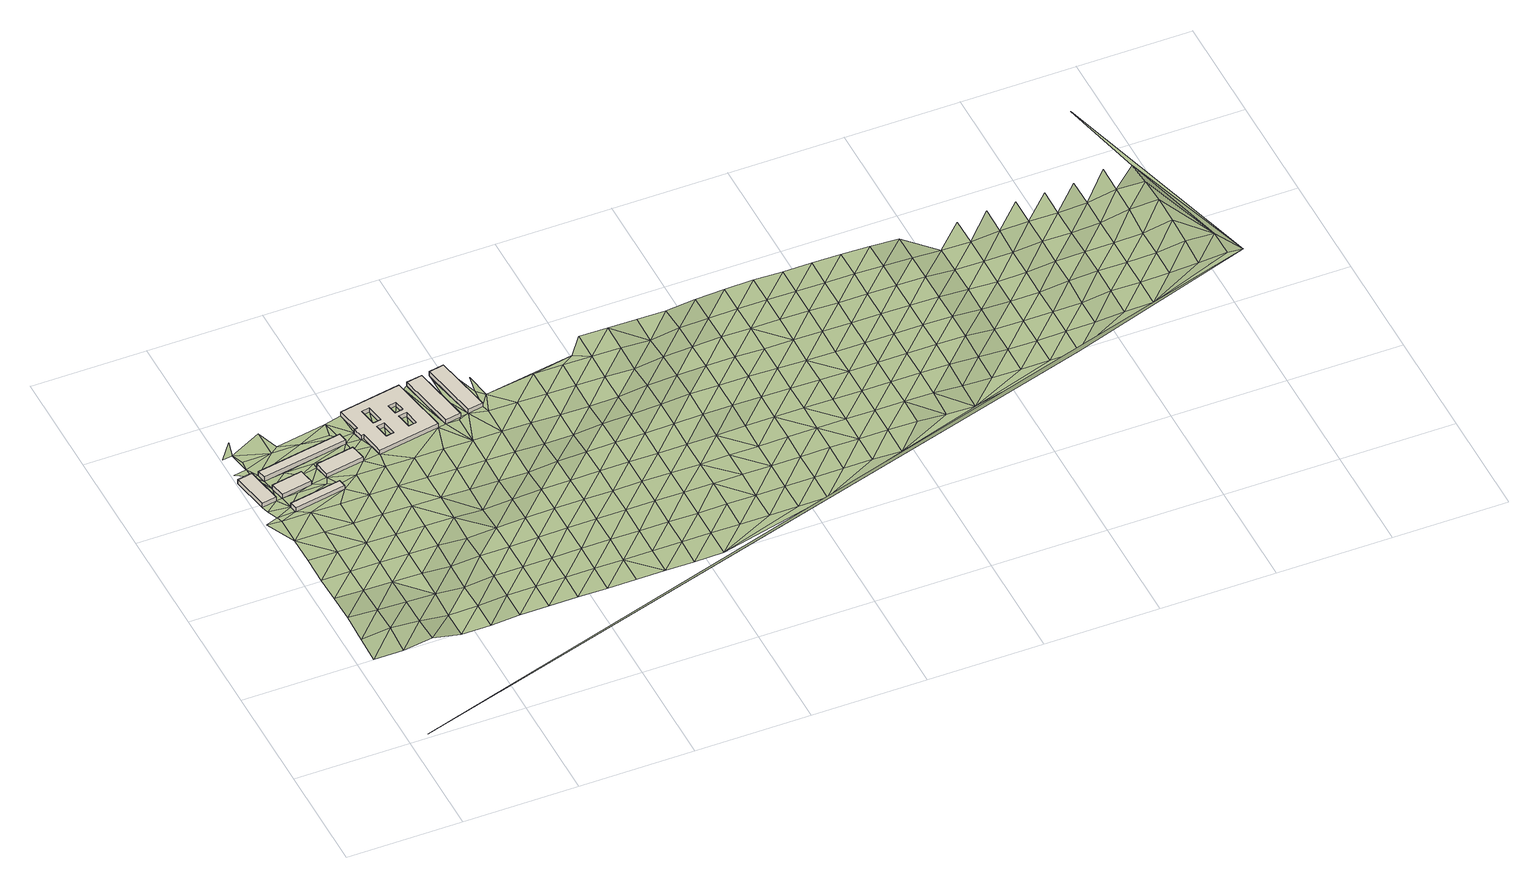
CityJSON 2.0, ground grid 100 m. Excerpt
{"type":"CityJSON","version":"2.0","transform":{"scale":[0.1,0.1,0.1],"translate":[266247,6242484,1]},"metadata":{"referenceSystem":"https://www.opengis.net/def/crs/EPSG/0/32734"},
"CityObjects":{
"building1":{"type":"Building","attributes":{"building":"industrial","building:levels":"1","footprint":{"type":"Polygon"},"plus_code":"C3XRXWXH+XCX","ground_height":4.25,"building_height":4.1,"roof_height":8.35},"geometry":[{"type":"Solid","lod":"1","boundaries":[[[[0,1,2,3]],[[1,4,5,2]],[[4,6,7,5]],[[6,0,3,7]],[[3,2,5,7]],[[6,4,1,0]]]]}]},
"building2":{"type":"Building","attributes":{"building":"garage","building:levels":"1","footprint":{"type":"Polygon"},"plus_code":"C5X6X8XF+X5R","ground_height":4.39,"building_height":4.1,"roof_height":8.49},"geometry":[{"type":"Solid","lod":"1","boundaries":[[[[8,9,10,11]],[[9,12,13,10]],[[12,14,15,13]],[[14,8,11,15]],[[11,10,13,15]],[[14,12,9,8]]]]}]},
"building3":{"type":"Building","attributes":{"building":"garage","building:levels":"1","footprint":{"type":"Polygon"},"plus_code":"C5XVXCXR+X9X","ground_height":4.39,"building_height":4.1,"roof_height":8.49},"geometry":[{"type":"Solid","lod":"1","boundaries":[[[[16,17,18,19]],[[17,20,21,18]],[[20,22,23,21]],[[22,16,19,23]],[[19,18,21,23]],[[22,20,17,16]]]]}]},
"building4":{"type":"Building","attributes":{"building":"garage","building:levels":"1","footprint":{"type":"Polygon"},"plus_code":"C6X6XJXC+X8R","ground_height":4.42,"building_height":4.1,"roof_height":8.52},"geometry":[{"type":"Solid","lod":"1","boundaries":[[[[24,25,26,27]],[[25,28,29,26]],[[28,30,31,29]],[[30,24,27,31]],[[27,26,29,31]],[[30,28,25,24]]]]}]},
"building5":{"type":"Building","attributes":{"building":"garage","building:levels":"1","footprint":{"type":"Polygon"},"plus_code":"C7XFXCX4+XMX","ground_height":4.47,"building_height":4.1,"roof_height":8.57},"geometry":[{"type":"Solid","lod":"1","boundaries":[[[[32,33,34,35]],[[33,36,37,34]],[[36,38,39,37]],[[38,32,35,39]],[[35,34,37,39]],[[38,36,33,32]]]]}]},
"building6":{"type":"Building","attributes":{"address":"Western Cape Metrorail 7295 Cape Town","building":"office","building:levels":"1","footprint":{"type":"Polygon"},"plus_code":"CCXPX5XJ+X3V","ground_height":4.11,"building_height":4.1,"roof_height":8.21},"geometry":[{"type":"Solid","lod":"1","boundaries":[[[[40,41,42,43]],[[41,44,45,42]],[[44,46,47,45]],[[46,48,49,47]],[[48,50,51,49]],[[50,52,53,51]],[[52,54,55,53]],[[54,40,43,55]],[[56,57,58,59]],[[57,60,61,58]],[[60,62,63,61]],[[62,56,59,63]],[[64,65,66,67]],[[65,68,69,66]],[[68,70,71,69]],[[70,64,67,71]],[[72,73,74,75]],[[73,76,77,74]],[[76,78,79,77]],[[78,72,75,79]],[[80,81,82,83]],[[81,84,85,82]],[[84,86,87,85]],[[86,80,83,87]],[[43,42,45,47,49,51,53,55],[59,58,61,63],[67,66,69,71],[75,74,77,79],[83,82,85,87]],[[54,52,50,48,46,44,41,40],[62,60,57,56],[70,68,65,64],[78,76,73,72],[86,84,81,80]]]]}]},
"building7":{"type":"Building","attributes":{"building":"office","building:levels":"1","footprint":{"type":"Polygon"},"plus_code":"CGX8XPXG+XFR","ground_height":3.95,"building_height":4.1,"roof_height":8.05},"geometry":[{"type":"Solid","lod":"1","boundaries":[[[[88,89,90,91]],[[89,92,93,90]],[[92,94,95,93]],[[94,88,91,95]],[[91,90,93,95]],[[94,92,89,88]]]]}]},
"building8":{"type":"Building","attributes":{"building":"office","building:levels":"1","footprint":{"type":"Polygon"},"plus_code":"CHX9XGXQ+XFR","ground_height":3.95,"building_height":4.1,"roof_height":8.05},"geometry":[{"type":"Solid","lod":"1","boundaries":[[[[96,97,98,99]],[[97,100,101,98]],[[100,102,103,101]],[[102,96,99,103]],[[99,98,101,103]],[[102,100,97,96]]]]}]},
"terrain1":{"type":"TINRelief","geometry":[{"type":"CompositeSurface","lod":"1","boundaries":[[[104,105,106]],[[105,107,106]],[[108,104,109]],[[109,104,106]],[[110,108,111]],[[111,108,109]],[[112,113,110]],[[114,106,107]],[[110,111,112]],[[115,113,116]],[[107,117,114]],[[118,109,106]],[[119,120,121]],[[116,121,115]],[[122,120,119]],[[116,113,112]],[[118,106,114]],[[123,111,109]],[[124,125,126]],[[122,119,127]],[[126,122,16]],[[128,119,121]],[[121,116,129]],[[123,109,118]],[[112,111,130]],[[16,124,126]],[[114,117,131]],[[16,122,127]],[[121,129,128]],[[127,119,128]],[[111,123,130]],[[4,132,133]],[[134,116,112]],[[124,16,135]],[[117,136,131]],[[4,124,8]],[[8,124,135]],[[118,114,137]],[[4,8,25]],[[24,132,4]],[[24,4,25]],[[116,134,129]],[[138,132,139]],[[138,140,141]],[[134,112,130]],[[142,135,16]],[[118,137,123]],[[137,114,131]],[[25,8,143]],[[129,144,128]],[[132,24,145]],[[132,145,139]],[[138,139,145]],[[129,134,144]],[[142,146,135]],[[147,130,123]],[[137,148,123]],[[127,128,149]],[[16,150,142]],[[136,151,131]],[[143,8,152]],[[153,128,144]],[[123,148,147]],[[154,134,130]],[[155,138,145]],[[136,156,151]],[[157,137,131]],[[150,146,142]],[[153,149,128]],[[158,150,16]],[[154,130,147]],[[159,145,24]],[[160,144,134]],[[157,131,151]],[[148,137,161]],[[152,162,143]],[[163,155,145]],[[32,152,146]],[[160,134,154]],[[143,164,25]],[[153,144,165]],[[146,150,166]],[[137,157,161]],[[166,32,146]],[[147,148,167]],[[163,145,159]],[[32,162,152]],[[151,156,168]],[[144,160,165]],[[166,150,158]],[[149,153,165]],[[148,161,167]],[[169,159,24]],[[154,147,170]],[[156,171,168]],[[172,157,151]],[[164,143,162]],[[158,173,166]],[[158,149,173]],[[170,147,167]],[[32,174,162]],[[175,160,154]],[[165,173,149]],[[172,151,168]],[[161,157,176]],[[159,177,163]],[[175,154,170]],[[178,165,160]],[[179,166,173]],[[157,172,176]],[[180,167,161]],[[32,181,174]],[[162,174,164]],[[171,182,168]],[[160,175,178]],[[183,173,165]],[[161,176,180]],[[169,184,159]],[[185,170,167]],[[177,159,184]],[[171,186,182]],[[172,168,187]],[[183,165,178]],[[175,170,185]],[[179,173,183]],[[185,167,180]],[[174,181,164]],[[187,168,182]],[[172,188,176]],[[169,177,184]],[[178,175,189]],[[179,190,181]],[[164,181,191]],[[169,164,192]],[[193,179,183]],[[175,185,189]],[[172,187,188]],[[177,169,192]],[[180,176,194]],[[190,179,193]],[[181,190,191]],[[191,192,164]],[[182,186,195]],[[192,196,177]],[[183,178,197]],[[180,194,185]],[[189,198,178]],[[176,188,194]],[[199,191,190]],[[193,199,190]],[[186,200,195]],[[201,196,192]],[[193,183,197]],[[202,187,182]],[[197,178,198]],[[203,189,185]],[[202,182,195]],[[203,185,194]],[[188,187,204]],[[205,198,189]],[[206,189,203]],[[187,202,204]],[[207,208,209]],[[194,188,210]],[[207,211,208]],[[212,213,214]],[[195,200,215]],[[189,206,205]],[[214,216,212]],[[217,197,198]],[[193,197,52]],[[188,204,210]],[[203,194,218]],[[200,219,215]],[[202,195,220]],[[217,198,205]],[[194,210,218]],[[221,206,203]],[[195,215,220]],[[202,222,204]],[[52,197,217]],[[221,203,218]],[[72,223,224]],[[225,205,206]],[[202,220,222]],[[226,227,228]],[[224,73,72]],[[210,204,229]],[[227,226,68]],[[219,230,215]],[[206,221,225]],[[231,217,205]],[[204,222,229]],[[218,210,232]],[[219,233,230]],[[234,220,215]],[[231,205,225]],[[217,231,52]],[[210,229,232]],[[221,218,235]],[[230,234,215]],[[222,220,236]],[[54,52,237]],[[92,237,52]],[[231,92,52]],[[235,218,232]],[[225,221,238]],[[92,239,237]],[[220,234,236]],[[233,240,230]],[[222,241,229]],[[242,92,231]],[[221,235,238]],[[92,242,94]],[[231,225,243]],[[222,236,241]],[[229,244,232]],[[242,231,245]],[[234,230,246]],[[243,225,238]],[[230,240,247]],[[94,242,245]],[[229,241,244]],[[94,248,249]],[[245,231,243]],[[94,245,248]],[[250,235,232]],[[246,230,247]],[[251,236,234]],[[245,252,248]],[[250,232,244]],[[252,245,253]],[[254,238,235]],[[234,246,251]],[[243,255,245]],[[241,236,256]],[[245,255,100]],[[257,247,240]],[[235,250,254]],[[258,243,238]],[[236,251,256]],[[244,241,259]],[[257,240,260]],[[261,246,247]],[[258,238,254]],[[100,255,262]],[[263,264,100]],[[255,243,265]],[[100,262,263]],[[241,256,259]],[[250,244,266]],[[261,247,257]],[[251,246,267]],[[262,268,263]],[[243,258,265]],[[262,255,265]],[[266,244,259]],[[254,250,269]],[[246,261,267]],[[256,251,270]],[[271,257,260]],[[250,266,269]],[[272,258,254]],[[251,267,270]],[[256,273,259]],[[260,274,271]],[[275,261,257]],[[272,254,269]],[[276,265,258]],[[262,265,277]],[[256,270,273]],[[278,266,259]],[[275,257,271]],[[261,279,267]],[[258,272,276]],[[278,259,273]],[[280,269,266]],[[261,275,279]],[[281,270,267]],[[276,277,265]],[[271,274,282]],[[266,278,280]],[[272,269,283]],[[267,279,281]],[[273,270,284]],[[275,271,285]],[[283,269,280]],[[286,262,277]],[[276,272,287]],[[270,281,284]],[[278,273,288]],[[285,271,282]],[[279,275,289]],[[272,283,287]],[[290,282,274]],[[276,291,277]],[[288,273,284]],[[280,278,292]],[[275,285,289]],[[279,293,281]],[[291,276,287]],[[278,288,292]],[[294,283,280]],[[279,289,293]],[[295,284,281]],[[296,285,282]],[[277,291,286]],[[294,280,292]],[[290,274,297]],[[287,283,298]],[[281,293,295]],[[299,288,284]],[[285,296,289]],[[296,282,290]],[[283,294,298]],[[291,287,300]],[[299,284,295]],[[301,292,288]],[[302,293,289]],[[300,287,298]],[[289,296,302]],[[291,300,286]],[[303,297,274]],[[288,299,301]],[[304,294,292]],[[295,293,305]],[[306,293,302]],[[296,290,307]],[[304,292,301]],[[294,308,298]],[[300,309,286]],[[293,306,305]],[[310,299,295]],[[307,290,297]],[[311,302,296]],[[294,304,308]],[[303,312,313]],[[298,314,300]],[[310,295,305]],[[315,301,299]],[[302,311,306]],[[311,296,307]],[[314,298,308]],[[300,316,309]],[[299,310,315]],[[304,301,317]],[[318,305,306]],[[300,314,316]],[[306,311,318]],[[319,307,297]],[[317,301,315]],[[308,304,320]],[[310,305,321]],[[319,297,303]],[[305,318,322]],[[323,311,307]],[[304,317,320]],[[314,308,324]],[[321,305,322]],[[315,310,325]],[[323,307,319]],[[314,324,316]],[[326,318,311]],[[324,308,320]],[[310,321,325]],[[327,317,315]],[[311,323,326]],[[328,322,318]],[[319,303,329]],[[327,315,325]],[[324,330,316]],[[317,331,320]],[[318,326,328]],[[332,321,322]],[[323,319,333]],[[317,327,331]],[[324,320,334]],[[332,322,328]],[[335,325,321]],[[333,319,329]],[[336,326,323]],[[334,320,331]],[[337,329,303]],[[330,324,338]],[[321,332,335]],[[327,325,339]],[[326,336,328]],[[336,323,333]],[[324,334,338]],[[335,339,325]],[[331,327,340]],[[332,328,341]],[[336,342,328]],[[333,329,343]],[[344,337,303]],[[327,339,340]],[[345,334,331]],[[328,342,341]],[[335,332,346]],[[333,343,336]],[[343,329,337]],[[345,331,340]],[[338,334,347]],[[332,341,346]],[[348,339,335]],[[349,342,336]],[[334,345,347]],[[349,336,343]],[[348,335,346]],[[339,350,340]],[[351,341,342]],[[352,342,349]],[[353,343,337]],[[339,348,350]],[[345,340,354]],[[351,342,352]],[[355,346,341]],[[337,344,353]],[[349,343,356]],[[350,354,340]],[[345,357,347]],[[341,351,355]],[[348,346,358]],[[343,353,356]],[[359,352,349]],[[345,354,357]],[[348,358,350]],[[358,346,355]],[[349,356,359]],[[351,352,360]],[[361,353,344]],[[313,362,363]],[[351,360,355]],[[350,364,354]],[[360,352,359]],[[358,365,350]],[[366,356,353]],[[364,350,365]],[[357,354,367]],[[368,358,355]],[[360,369,355]],[[353,361,366]],[[359,356,370]],[[354,364,367]],[[361,344,371]],[[368,355,369]],[[372,365,358]],[[356,366,370]],[[344,303,313]],[[373,360,359]],[[358,368,372]],[[364,365,374]],[[373,359,370]],[[375,369,360]],[[371,366,361]],[[374,365,372]],[[371,344,376]],[[364,377,367]],[[360,373,375]],[[378,368,369]],[[379,370,366]],[[364,374,377]],[[366,371,380]],[[378,369,375]],[[381,372,368]],[[366,380,379]],[[382,373,370]],[[368,378,381]],[[372,383,374]],[[382,370,379]],[[384,375,373]],[[376,380,371]],[[383,372,381]],[[377,374,385]],[[373,382,384]],[[378,375,386]],[[379,380,387]],[[374,383,385]],[[380,376,388]],[[386,375,384]],[[381,378,389]],[[380,388,387]],[[382,379,390]],[[378,386,389]],[[376,344,313]],[[383,381,391]],[[390,379,387]],[[384,382,392]],[[388,376,393]],[[391,381,389]],[[394,385,383]],[[382,390,392]],[[395,386,384]],[[396,387,388]],[[383,391,394]],[[395,384,392]],[[397,389,386]],[[388,393,396]],[[398,390,387]],[[399,393,376]],[[386,395,397]],[[391,389,400]],[[398,387,396]],[[401,392,390]],[[400,389,397]],[[391,402,394]],[[390,398,401]],[[395,392,403]],[[396,393,404]],[[391,400,402]],[[399,376,405]],[[403,392,401]],[[397,395,406]],[[393,399,404]],[[398,396,407]],[[395,403,406]],[[397,408,400]],[[396,404,407]],[[401,398,409]],[[313,405,376]],[[408,397,406]],[[402,400,410]],[[398,407,409]],[[411,403,401]],[[412,404,399]],[[400,408,410]],[[411,401,409]],[[413,406,403]],[[399,405,412]],[[414,407,404]],[[403,411,413]],[[408,406,415]],[[414,404,412]],[[416,409,407]],[[408,415,410]],[[415,406,413]],[[407,414,416]],[[411,409,417]],[[418,412,405]],[[417,409,416]],[[413,411,419]],[[405,313,418]],[[414,412,420]],[[411,417,419]],[[413,421,415]],[[420,412,418]],[[416,414,422]],[[421,413,419]],[[414,420,422]],[[423,417,416]],[[418,313,424]],[[425,415,421]],[[423,416,422]],[[426,419,417]],[[427,420,418]],[[417,423,426]],[[421,419,428]],[[418,424,427]],[[429,422,420]],[[430,424,313]],[[428,419,426]],[[420,427,429]],[[431,423,422]],[[432,421,428]],[[431,422,429]],[[433,426,423]],[[434,427,424]],[[430,313,435]],[[423,431,433]],[[426,436,428]],[[434,424,430]],[[437,429,427]],[[436,426,433]],[[427,434,437]],[[431,429,438]],[[436,439,428]],[[438,429,437]],[[433,431,440]],[[434,430,441]],[[431,438,440]],[[436,433,442]],[[430,435,441]],[[437,434,443]],[[442,433,440]],[[434,441,443]],[[444,438,437]],[[363,435,313]],[[445,436,442]],[[444,437,443]],[[446,440,438]],[[447,441,435]],[[438,444,446]],[[442,440,448]],[[449,443,441]],[[448,440,446]],[[441,447,449]],[[444,443,450]],[[447,435,451]],[[452,442,448]],[[450,443,449]],[[446,444,453]],[[444,450,453]],[[446,454,448]],[[449,447,455]],[[456,451,435]],[[454,446,453]],[[447,451,455]],[[457,450,449]],[[448,454,458]],[[457,449,455]],[[363,456,435]],[[459,453,450]],[[450,457,459]],[[453,460,454]],[[461,455,451]],[[460,453,459]],[[457,455,461]],[[451,456,461]],[[457,461,459]],[[462,454,460]],[[459,461,460]],[[456,363,461]],[[461,462,460]],[[461,363,462]],[[363,463,462]]]}]}
},
"vertices":[
[63,2945,32],[195,2968,32],[195,2968,73],[63,2945,73],[136,3300,32],[136,3300,73],[4,3277,32],[4,3277,73],
[224,3108,32],[248,2974,32],[248,2974,75],[224,3108,75],[523,3024,32],[523,3024,75],[498,3158,32],[498,3158,75],
[269,2857,34],[281,2790,34],[281,2790,75],[269,2857,75],[739,2871,34],[739,2871,75],[728,2938,34],[728,2938,75],
[189,3295,32],[203,3216,32],[203,3216,75],[189,3295,75],[964,3348,32],[964,3348,75],[949,3428,32],[949,3428,75],
[642,3186,34],[667,3049,34],[667,3049,76],[642,3186,76],[1006,3110,34],[1006,3110,76],[981,3247,34],[981,3247,76],
[1063,3662,30],[1103,3436,30],[1103,3436,72],[1063,3662,72],[1077,3432,30],[1077,3432,72],[1094,3341,30],[1094,3341,72],[1121,3346,30],[1121,3346,72],[1159,3128,30],[1159,3128,72],[1704,3224,30],[1704,3224,72],[1609,3758,30],[1609,3758,72],[1287,3610,30],[1315,3452,30],[1315,3452,72],[1287,3610,72],[1242,3440,30],[1242,3440,72],[1215,3598,30],[1215,3598,72],[1433,3572,30],[1504,3585,30],[1504,3585,72],[1433,3572,72],[1521,3489,30],[1521,3489,72],[1450,3476,30],[1450,3476,72],[1531,3440,30],[1554,3308,30],[1554,3308,72],[1531,3440,72],[1482,3295,30],[1482,3295,72],[1459,3428,30],[1459,3428,72],[1252,3391,30],[1323,3403,30],[1323,3403,72],[1252,3391,72],[1346,3273,30],[1346,3273,72],[1274,3260,30],[1274,3260,72],
[1819,3789,29],[1680,3765,29],[1680,3765,70],[1819,3789,70],[1775,3237,29],[1775,3237,70],[1914,3262,29],[1914,3262,70],
[1889,3804,28],[1987,3276,28],[1987,3276,70],[1889,3804,70],[2122,3301,28],[2122,3301,70],[2024,3829,28],[2024,3829,70],
[135,1225,36],[135,980,29],[386,1225,66],[386,980,28],[135,1475,63],[386,1475,50],[135,1735,46],[386,1735,37],[386,1980,36],[135,1980,37],[636,1225,42],[135,2230,37],[386,2230,35],[636,980,66],[636,1475,39],[135,2730,36],[12,2742,36],[135,2480,37],[119,2784,36],[636,1735,34],[195,2968,34],[63,2945,34],[83,2877,34],[281,2790,36],[386,2730,36],[386,2480,37],[636,1980,34],[887,1225,9],[130,3396,32],[17,3376,32],[636,2230,34],[248,2974,34],[887,980,9],[887,1475,27],[97,3588,32],[135,3485,32],[135,3735,31],[11,3573,32],[386,2980,34],[386,3235,33],[636,2480,34],[386,3485,32],[523,3024,35],[887,1980,31],[887,1735,30],[739,2871,35],[636,2980,35],[1138,1225,13],[498,3158,33],[636,2730,35],[887,2230,32],[386,3735,32],[1138,980,10],[1138,1475,5],[728,2938,35],[636,3485,33],[887,2480,33],[1138,1735,9],[636,3235,34],[459,3539,32],[964,3348,35],[887,2730,34],[667,3049,35],[1138,1980,26],[1388,1225,29],[949,3428,33],[1138,2230,28],[1388,980,26],[1388,1475,28],[887,2980,35],[887,3235,35],[1138,2480,30],[1388,1735,24],[912,3619,32],[1138,2730,32],[1006,3110,35],[1388,1980,7],[981,3247,35],[1639,1225,32],[1138,2980,33],[887,3485,33],[1388,2230,21],[1639,980,31],[1639,1475,31],[1639,1735,29],[1388,2480,24],[1138,3235,33],[1094,3341,33],[1077,3432,32],[1159,3128,33],[1639,1980,25],[1890,1225,32],[1063,3662,31],[1388,2980,30],[1388,2730,28],[1121,3346,33],[1890,980,31],[1103,3436,32],[1890,1475,34],[1639,2230,7],[1890,1735,35],[1639,2730,25],[1639,2480,17],[1274,3260,31],[1323,3403,31],[1252,3391,32],[1890,1980,33],[1346,3273,31],[1287,3610,31],[1215,3598,32],[1242,3440,32],[2141,1225,32],[1315,3452,31],[1639,2980,29],[1890,2230,22],[2141,980,28],[2141,1475,36],[1890,2480,10],[2141,1735,39],[1459,3428,31],[1482,3295,31],[1890,2730,20],[1450,3476,31],[1504,3585,31],[1433,3572,31],[2141,1980,39],[2391,1225,32],[1890,2980,26],[2141,2230,33],[2391,980,28],[2391,1475,38],[2141,2480,5],[2391,1735,40],[1639,3735,30],[2141,2730,15],[1680,3765,30],[2642,980,27],[2391,1980,41],[1890,3235,29],[2141,2980,25],[2391,2230,38],[1987,3276,29],[2642,1475,37],[2642,1225,31],[1890,3485,30],[1819,3789,30],[2391,2480,29],[2642,1735,38],[1890,3735,30],[1889,3804,30],[2391,2730,8],[2141,3235,28],[2642,1980,40],[2892,1225,29],[2391,2980,19],[2642,2230,41],[2892,980,26],[2892,1475,34],[2207,3418,29],[2141,3485,29],[2024,3829,30],[2391,3235,26],[2642,2480,36],[2892,1735,41],[2168,3648,30],[2642,2730,10],[2892,1980,42],[3143,1225,30],[2642,2980,14],[2892,2230,41],[3143,980,27],[3143,1475,33],[2642,3235,23],[2642,3485,27],[2892,2480,40],[3143,1735,38],[2892,2730,30],[3143,1980,39],[3394,1225,30],[2892,2980,8],[3143,2230,39],[3394,1475,35],[3006,3555,25],[2892,3235,18],[3143,2480,41],[3394,1735,38],[3645,1225,29],[2892,3485,25],[3143,2730,38],[3394,1980,38],[3143,2980,15],[3394,2230,42],[3645,1475,33],[3895,1225,29],[3143,3235,15],[3394,2480,50],[3143,3485,22],[3394,2730,50],[3645,1735,37],[4146,1225,30],[3394,2980,40],[3645,2230,42],[3645,1980,40],[3895,1475,34],[3394,3235,5],[3143,3735,29],[3645,2480,54],[3895,1735,37],[887,230,30],[6653,1980,5],[3394,3485,17],[3645,2730,64],[3394,3735,24],[3645,2980,51],[3895,1980,39],[4146,1475,36],[3645,3235,37],[3895,2480,58],[3895,2230,45],[4146,1735,38],[3645,3485,5],[3895,2730,62],[4146,1980,41],[3895,2980,56],[4146,2230,45],[4397,1475,36],[3645,3735,15],[3895,3235,50],[4146,2480,53],[4397,1735,39],[3895,3485,40],[4146,2730,59],[4397,1980,44],[4648,1475,36],[3895,3735,12],[4146,2980,59],[4146,3235,58],[4397,2480,48],[4397,2230,47],[4648,1735,38],[4898,1475,29],[4146,3485,48],[4397,2730,50],[4146,3735,38],[4397,2980,52],[4648,1980,43],[4397,3235,54],[4648,2480,41],[4648,2230,43],[4898,1735,37],[4397,3485,53],[4648,2730,43],[4898,1980,42],[4397,3735,50],[4648,2980,49],[4898,2230,40],[4898,2480,38],[5149,1735,33],[162,8,40],[8290,2475,61],[4648,3485,55],[4648,3235,53],[5149,1980,41],[4648,3735,56],[4898,2980,46],[4898,2730,39],[5149,2230,40],[5400,1735,12],[4898,3235,50],[5149,2480,40],[4898,3485,51],[5149,2730,38],[5650,1735,5],[4898,3735,51],[5149,2980,41],[5400,2230,42],[5400,1980,39],[5149,3235,42],[5400,2480,42],[5149,3485,47],[5400,2730,40],[5149,3735,48],[5400,2980,40],[5650,2230,39],[5650,1980,17],[5400,3235,42],[5650,2480,41],[5400,3485,45],[5650,2730,40],[5901,1980,5],[5400,3735,43],[5650,2980,38],[5901,2230,20],[5650,3235,39],[5901,2480,37],[6152,1980,5],[5650,3485,38],[5901,2730,35],[5650,3735,34],[5901,2980,33],[6152,2230,5],[6402,1980,5],[5901,3235,31],[6152,2480,8],[5901,3485,26],[6152,2730,17],[5901,3735,21],[6152,2980,17],[6402,2230,5],[6152,3235,15],[6402,2480,5],[6152,3485,11],[6402,2730,5],[6402,2980,6],[6653,2230,7],[6402,3235,7],[6653,2480,6],[6402,3485,7],[6653,2730,7],[6653,2980,8],[6904,2230,8],[6402,3735,8],[6653,3235,9],[6904,2480,9],[6653,3485,32],[6904,2730,32],[7154,2230,29],[6904,2980,30],[6653,3735,33],[6904,3235,32],[7154,2480,39],[7405,2230,35],[6904,3485,34],[7154,2730,44],[7154,2980,36],[6904,3735,35],[7154,3235,25],[7405,2480,36],[7154,3485,31],[7405,2730,38],[7405,2980,37],[7154,3735,38],[7405,3235,37],[7656,2480,40],[7405,3485,43],[7656,2730,45],[7656,2980,47],[7907,2480,56],[7405,3735,41],[7656,3235,89],[7656,3485,93],[7907,2730,78],[8157,2480,71],[7907,2980,92],[7656,3735,96],[7907,3235,100],[7907,3485,84],[8157,2730,67],[7907,3735,45],[7719,4485,64]
]}
